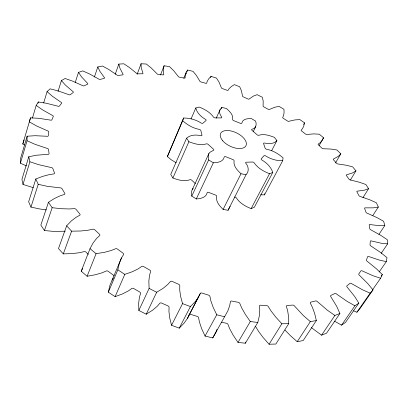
<?xml version="1.0" encoding="UTF-8"?>
<svg xmlns="http://www.w3.org/2000/svg" width="408" height="408" viewBox="0 0 408 408"><rect width="100%" height="100%" fill="white"/><g stroke="black" fill="none" stroke-linecap="round" stroke-linejoin="round"><path stroke-width="0.61" d="M26.581 165.959L20.4 163.215L27.05 140.765L27.137 136.206L35.129 135.716L46.752 136.246A1.545 0.893 16.9 0 0 48.322 135.68L48.751 132.029A1.535 0.882 16.9 0 0 47.41 130.774L36.49 125.919L29.315 121.859L30.513 117.836L38.648 118.294L50.215 120.064A1.505 0.841 17.2 0 0 51.933 119.738L53.254 116.55A1.494 0.831 17.3 0 0 52.209 115.286L42.401 109.778L36.19 105.402L38.367 101.98L46.42 103.275L57.635 106.106A1.464 0.796 17.7 0 0 59.451 106.009L61.557 103.326A1.454 0.791 17.8 0 0 60.807 102.097L52.265 96.155L47.083 91.621L50.097 88.837L57.89 90.841L68.519 94.559A1.418 0.755 18.2 0 0 70.375 94.666L73.159 92.519A1.413 0.75 18.4 0 0 72.695 91.351L65.509 85.175L61.384 80.621L65.096 78.479L72.476 81.08L82.329 85.502A1.382 0.719 18.9 0 0 84.191 85.797L87.531 84.191A1.372 0.714 19 0 0 87.348 83.105L81.554 76.872L78.479 72.41L82.758 70.905L89.607 73.981L98.558 78.943A1.341 0.689 19.6 0 0 100.373 79.402L104.168 78.331A1.336 0.678 19.8 0 0 104.244 77.347L99.848 71.211L97.803 66.932L102.515 66.05L108.752 69.487L116.693 74.837A1.311 0.658 20.4 0 0 118.442 75.439L122.589 74.894A1.3 0.653 20.5 0 0 122.9 74.021L119.881 68.105L118.82 64.092L123.853 63.796L129.423 67.509L136.282 73.108A1.28 0.637 21.1 0 0 137.94 73.828L142.336 73.777A1.275 0.632 21.3 0 0 142.871 73.037L141.188 67.442L141.061 63.76L146.319 64.02L151.164 67.917L156.907 73.639A1.255 0.617 21.9 0 0 158.447 74.46L163.011 74.883A1.25 0.612 22.1 0 0 163.741 74.276L163.322 72.191L163.343 69.095L164.098 65.79L169.483 66.581L173.579 70.574L178.174 76.311A1.234 0.602 22.8 0 0 179.581 77.214L184.238 78.086A1.229 0.597 22.9 0 0 185.145 77.617L185.207 75.699L185.971 72.925L187.558 70.043L192.989 71.323L196.309 75.347L199.742 81.003A1.219 0.592 23.6 0 0 200.996 81.967L205.673 83.252A1.219 0.586 23.8 0 0 206.739 82.931L207.264 81.212L208.733 78.795L211.089 76.367L216.495 78.107L219.019 82.095L221.279 87.577A1.209 0.581 24.4 0 0 222.375 88.582L227.001 90.26A1.209 0.581 24.6 0 0 228.205 90.086L229.174 88.587L231.311 86.562L234.381 84.624L239.69 86.792L241.414 90.683L242.495 95.9A1.204 0.576 25.3 0 0 243.418 96.936L247.931 98.971A1.204 0.576 25.4 0 0 249.252 98.95L253.399 96.094L257.137 94.676L262.283 97.237L263.191 100.97L263.094 105.84A1.204 0.576 26.1 0 0 263.833 106.891L268.168 109.257A1.204 0.581 26.3 0 0 269.591 109.385L274.722 107.258L279.072 106.386L283.983 109.303L284.065 112.822L283.54 115.648L282.8 117.269A1.209 0.581 26.9 0 0 283.336 118.31L287.441 120.982A1.214 0.586 27.1 0 0 288.94 121.263L294.984 119.906L299.895 119.61L304.511 122.859L303.756 126.097L302.507 128.632L301.318 130.035A1.224 0.592 27.8 0 0 301.65 131.055L305.459 133.992A1.224 0.592 27.9 0 0 307.015 134.431L313.9 133.895L319.311 134.206L323.559 137.751L321.963 140.648L319.994 142.841L318.362 143.988A1.239 0.602 28.6 0 0 318.48 144.968L321.922 148.14A1.244 0.607 28.8 0 0 323.519 148.736L331.168 149.073L337.008 150.016L340.813 153.816L335.498 162.945M20.4 163.215L20.527 158.595L27.137 136.206M260.681 194.8L264.501 194.861L282.713 160.696L283.04 157.84C278.307 153.678 272.748 150.389 266.475 149.231A1.397 0.724 27 0 1 265.078 148.028L263.645 143.759A1.387 0.714 26.8 0 1 264.379 143.014C268.602 143.999 273.743 144.172 276.884 140.622L274.416 137.358C269.443 135.461 264.007 133.559 258.682 135.303A1.372 0.699 26.4 0 1 256.892 134.599L252.185 130.494A1.367 0.694 26.1 0 1 251.828 129.331C255.979 128.678 256.999 124.399 255.546 121.064L251.292 118.509C247.666 118.565 242.632 118.748 241.75 123.247A1.367 0.689 25.6 0 1 240.205 123.262L233.947 120.743A1.367 0.694 25.3 0 1 232.652 119.58C233.549 114.786 229.541 111.394 226.455 108.472L221.83 107.447L220.147 109.523L216.225 118.136M264.501 194.861L264.665 193.683M379.205 271.932L386.31 261.635L386.988 257.626L380.674 252.542L371.214 246.177A1.438 0.775 33.2 0 1 370.036 244.759L370.291 241.306A1.428 0.765 33.1 0 1 371.591 241.006L381.194 243.214L387.6 243.897L387.304 239.705L380.715 235.304L371.096 229.974A1.397 0.734 32.6 0 1 369.755 228.664L369.209 225.078A1.387 0.724 32.4 0 1 370.27 224.604L379.103 225.655L384.81 225.548L383.627 221.279L376.936 217.581L367.384 213.297A1.357 0.699 31.9 0 1 365.92 212.114L364.645 208.483A1.351 0.694 31.7 0 1 365.466 207.861L373.397 207.845L378.333 207.024L376.36 202.766L369.714 199.777L360.417 196.534A1.321 0.668 31.2 0 1 358.872 195.488L356.944 191.888A1.316 0.663 31 0 1 357.52 191.138L364.451 190.148L368.572 188.695L365.9 184.528L359.423 182.238L350.554 180.005A1.29 0.643 30.4 0 1 348.962 179.107L346.453 175.598A1.285 0.637 30.2 0 1 346.795 174.751L352.65 172.88L355.939 170.87L352.66 166.862L346.453 165.26L338.14 163.996A1.265 0.622 29.6 0 1 336.534 163.246L333.525 159.88A1.26 0.617 29.4 0 1 333.627 158.957L338.37 156.31L340.813 153.816M386.31 261.635L379.302 260.08L369.107 256.652A1.469 0.806 33.6 0 0 367.593 256.754L366.471 259.973A1.479 0.816 33.7 0 0 367.445 261.477L376.472 268.831L382.311 274.543L380.582 278.246L373.116 275.767L362.569 271.07A1.51 0.852 34.1 0 0 360.851 270.953L358.831 273.829A1.52 0.862 34.1 0 0 359.545 275.395L367.843 283.642L372.994 289.904L370.163 293.163L362.416 289.731L351.798 283.754A1.555 0.898 34.3 0 0 349.921 283.397L346.973 285.824A1.561 0.913 34.4 0 0 347.397 287.405L354.623 296.417L358.851 303.108L354.904 305.781L347.111 301.379L336.768 294.178A1.591 0.949 34.4 0 0 334.774 293.566L330.919 295.428A1.601 0.964 34.4 0 0 331 296.983L336.83 306.561L339.9 313.528L334.866 315.466L327.293 310.146L317.608 301.818A1.627 1 34.1 0 0 315.557 300.946L310.855 302.139A1.632 1.01 34 0 0 310.57 303.613L312.452 307.438L314.665 313.512L316.363 320.55L310.33 321.632L303.277 315.476L294.668 306.204A1.657 1.051 33.5 0 0 292.628 305.082L287.186 305.515A1.663 1.061 33.3 0 0 286.513 306.857L287.645 310.728L288.589 316.776L288.736 323.661L281.857 323.774L275.645 316.929L270.978 310.86L268.515 306.954A1.678 1.091 32.4 0 0 266.567 305.602L260.544 305.215A1.683 1.102 32.2 0 0 259.483 306.372L259.769 310.167L259.32 315.976L257.795 322.453L250.293 321.54L245.234 314.211L241.664 307.846L239.96 303.838A1.698 1.132 30.9 0 0 238.18 302.292L231.78 301.058A1.698 1.137 30.5 0 0 230.352 301.981L229.735 305.561L227.827 310.916L224.594 316.741L216.755 314.782L213.114 307.214L210.844 300.778L209.998 296.805A1.709 1.158 28.9 0 0 208.473 295.117L201.934 293.051A1.709 1.163 28.4 0 0 200.18 293.704L187.481 318.357L184.115 323.121L179.245 328.149L171.539 325.288L169.667 317.74L168.938 311.437L169.065 307.622A1.673 1.183 26.7 0 0 167.907 305.852L161.619 303.093A1.673 1.183 26.1 0 0 159.63 303.481L157.213 306.296L152.546 310.238L146.237 314.211L138.842 310.457L138.674 303.205L139.414 297.274L140.454 293.765A1.673 1.183 24.1 0 0 139.658 291.965L133.753 288.548A1.673 1.183 23.5 0 0 131.585 288.629L128.398 290.889L122.604 293.877L115.102 296.657L108.329 292.174L117.846 269.821L119.34 263.191L121.482 257.907L123.384 254.873A1.709 1.153 21.9 0 0 122.961 253.118L117.524 249.13A1.703 1.147 21.4 0 0 115.224 248.885L111.348 250.461L104.576 252.302L96.074 253.7L90.02 248.635L93.187 242.816L96.691 238.303L99.404 235.799A1.693 1.122 20 0 0 99.394 234.151L94.763 229.826A1.693 1.117 19.6 0 0 92.453 229.301L88.082 230.219L80.667 231.005L71.604 231.163L66.652 225.803L71.318 220.958L76.016 217.337L79.407 215.424A1.678 1.086 18.5 0 0 79.8 213.94L76.118 209.447A1.673 1.076 18.3 0 0 73.884 208.682L69.187 208.957L61.43 208.723L52.168 207.718L48.455 202.286L54.381 198.523L60.042 195.86L63.964 194.565A1.652 1.04 17.5 0 0 64.729 193.28L62.077 188.792A1.647 1.03 17.4 0 0 59.996 187.833L47.348 186.339L38.224 184.304L35.807 179L42.712 176.363L49.093 174.665L53.377 173.981A1.622 0.989 17 0 0 54.473 172.926L52.882 168.601A1.612 0.979 16.9 0 0 51.005 167.494L38.592 164.648L29.901 161.757L28.769 156.759L36.358 155.224L47.695 154.357A1.586 0.944 16.8 0 0 49.057 153.546L48.511 149.506A1.576 0.928 16.8 0 0 46.884 148.303L35.073 144.335L27.05 140.765M108.329 292.174L109.879 285.478L121.482 257.907M221.213 322.264L226.358 323.212A1.663 1.147 31.3 0 1 228.087 324.743L229.704 328.756L233.121 335.106L237.992 342.409L245.366 343.23L245.662 342.042M24.439 144.942L22.817 144.019L30.513 117.836M32.436 118.126L36.19 105.402M38.01 103.188L38.367 101.98M22.817 144.019L24.031 139.919M43.682 102.923L47.083 91.621M28.769 156.759L21.935 179.377L23.001 184.421L33.247 187.644M23.001 184.421L29.901 161.757M58.033 91.418L61.384 80.621M230.132 206.417L228.057 210.268L223.12 209.411C219.637 205.938 215.557 201.71 216.73 196.294A1.423 0.831 26 0 0 215.399 195.014L208.886 192.464A1.423 0.831 25.6 0 0 207.233 192.576C206.178 197.701 200.649 198.66 196.304 198.956L191.78 196.115L191.485 192.54L191.755 190.811L208.906 153.536L209.794 152.368L213.552 150.282A1.464 0.796 24.9 0 0 213.251 149.002L208.401 144.585A1.459 0.791 24.7 0 0 206.489 143.84C200.552 145.758 194.458 143.825 188.889 141.709L186.589 138.179C190.531 134.635 196.156 134.574 201.042 135.731A1.443 0.77 24.2 0 0 201.934 134.971L200.869 130.657A1.433 0.76 24.1 0 0 199.502 129.443C193.147 128.26 187.42 125.042 182.702 120.697L183.569 118.014C189.837 118.009 196.013 119.728 201.302 123.119A1.413 0.734 24.1 0 0 202.98 123.145L205.912 120.595A1.403 0.724 24.2 0 0 205.581 119.411C201.175 116.836 197.023 113.149 195.789 107.987L199.221 107.069C204.658 109.303 210.105 112.149 213.517 117.137A1.382 0.709 24.5 0 0 215.322 117.881L220.952 117.922A1.377 0.699 24.7 0 0 221.712 117.208C220.381 114.928 218.469 112.159 220.147 109.523M35.807 179L28.642 201.766L30.967 207.091L39.923 209.008L46.415 209.901M30.967 207.091L38.224 184.304M75.164 82.691L78.479 72.41M176.19 162.772L171.176 159.737L167.382 156.575L183.569 118.014M48.455 202.286L40.846 225.094L44.441 230.525L53.545 231.402L65.219 231.219M94.406 77.005L97.803 66.932M44.441 230.525L52.168 207.718M115.224 74.261L118.82 64.092M66.652 225.803L58.492 248.554L63.301 253.888L72.216 253.597L79.519 252.7L83.834 251.71A1.652 1.132 19.2 0 1 86.098 252.205L88.352 254.352M217 329.317L216.016 332.025L212.746 337.921L205.051 336.059L201.578 328.496L199.441 322.055L198.665 318.067A1.668 1.173 29.2 0 0 197.191 316.389L190.776 314.4A1.673 1.178 28.7 0 0 189.042 315.083L187.481 318.357M208.906 153.536L208.243 156.407L208.641 159.905L191.78 196.115M63.301 253.888L71.604 231.163M137.134 74.312L141.061 63.76M114.102 275.864A1.668 1.168 21.6 0 0 113.567 275.283L108.263 271.345A1.668 1.163 21.1 0 0 106.004 271.126L102.173 272.768L95.487 274.722L87.108 276.252L81.218 271.233L90.02 248.635M160.487 75.006L164.098 65.79M87.108 276.252L96.074 253.7M183.794 78.209L185.971 72.925M185.625 74.715L186.349 72.961M186.833 71.793L187.558 70.043M167.382 156.575L182.702 120.697M191.046 118.927L195.789 107.987M115.102 296.657L124.792 274.37L132.381 271.713L138.236 268.826L141.443 266.623A1.714 1.168 23.6 0 1 143.647 266.572L149.695 270.05A1.714 1.168 24.2 0 1 150.521 271.85L149.512 275.324L148.844 281.209L149.114 288.42L138.842 310.457M210.589 77.52L211.089 76.367M186.589 138.179L170.743 174.44L172.905 177.995C178.347 180.05 184.37 181.81 190.102 179.688A1.413 0.821 24.6 0 1 191.959 180.397L195.33 183.595M172.905 177.995L188.889 141.709M221.309 108.589L221.83 107.447M196.304 198.956L213.338 162.802C217.591 162.603 223.263 162.017 224.313 156.881A1.469 0.801 25.6 0 1 225.996 156.815L232.713 159.482A1.469 0.801 26 0 1 234.105 160.772C233.106 166.255 237.461 170.309 240.99 173.747L246.049 174.721C249.38 171.457 248.605 166.367 245.708 163.062A1.459 0.785 26.6 0 1 246.463 162.211L252.236 162.032A1.454 0.78 26.8 0 1 254.118 162.802C257.815 168.173 263.609 171.375 269.515 173.747L272.774 172.462C270.999 166.959 266.699 162.797 261.793 159.962A1.433 0.76 27.1 0 1 261.35 158.681L263.91 155.846A1.423 0.745 27.1 0 1 265.511 155.825C270.637 159.095 276.614 160.936 282.713 160.696M146.237 314.211L156.682 292.25L163.037 288.39L167.724 284.534L170.141 281.77A1.714 1.168 26.1 0 1 172.161 281.413L178.582 284.238A1.714 1.168 26.6 0 1 179.785 286.013L179.709 289.808L180.54 296.086L182.549 303.613L171.539 325.288M253.256 131.616L255.765 126.526M223.12 209.411L240.99 173.747M228.057 210.268L246.049 174.721M179.245 328.149L190.424 306.566L195.294 301.629L198.64 296.937M271.636 150.751L276.884 140.622M189.042 315.083L200.18 293.704M234.498 197.084A1.403 0.811 27 0 1 236.324 197.819C239.746 203.174 245.371 206.351 251.124 208.621L269.515 173.747M272.774 172.462L254.368 207.213L251.124 208.621M303.618 124.527L304.511 122.859M81.218 271.233L82.661 268.546M205.051 336.059L216.755 314.782M319.229 145.503L323.559 137.751M212.746 337.921L224.594 316.741M237.992 342.409L250.293 321.54M245.366 343.23L257.795 322.453M350.406 180.02L355.939 170.87M112.047 280.128L113.322 278.072M192.214 189.572L193.111 188.348M255.076 326.359A1.642 1.107 33 0 1 256.199 327.496L258.565 331.398L263.068 337.442L269.076 344.24L281.857 323.774M362.982 197.615L368.572 188.695M288.736 323.661L275.864 344.036L269.076 344.24M372.866 215.475L378.333 207.024M285.003 330.057L290.358 335.616L297.218 341.715L310.33 321.632M316.363 320.55L303.19 340.547L297.218 341.715M378.961 234.35L384.81 225.548M311.421 327.655L321.565 335.182L334.866 315.466M339.9 313.528L326.573 333.163L321.565 335.182M381.205 253.317L387.6 243.897M334.473 321.137L341.557 325.161L354.904 305.781M358.851 303.108L345.515 322.412L341.557 325.161M381.23 276.104L382.311 274.543M353.639 310.794L356.898 312.232L370.163 293.163M372.596 289.726L380.582 278.246M372.994 289.904L359.764 308.907L356.898 312.232M182.549 303.613L190.424 306.566M149.114 288.42L156.682 292.25M208.641 159.905L213.338 162.802M117.846 269.821L124.792 274.37M222.697 140.734A14.086 7.39 25.6 0 0 245.264 146.691A14.086 7.39 25.6 0 0 231.958 131.197A14.086 7.39 25.6 0 0 222.697 140.734"/></g></svg>
